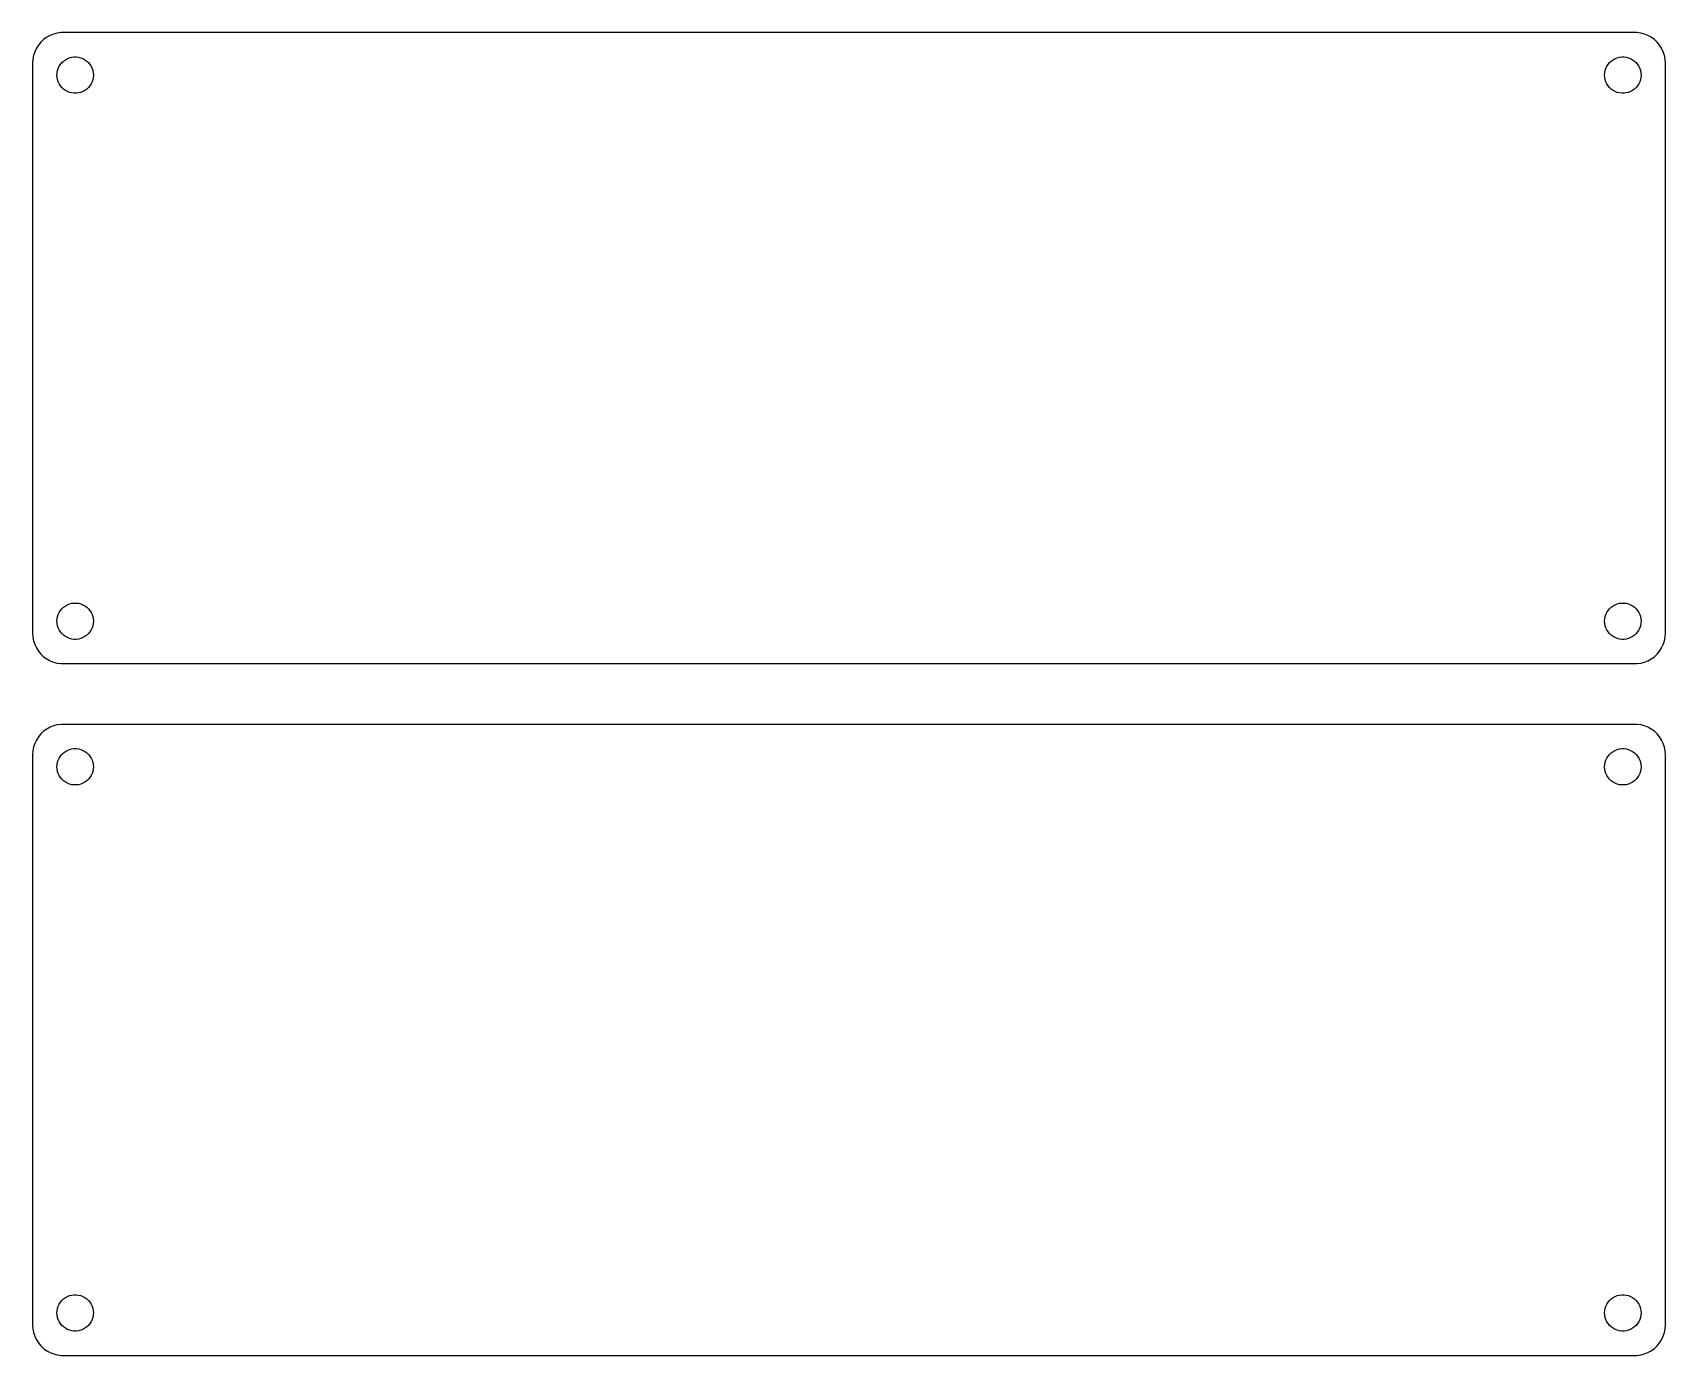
# Model space of a CAD drawing. Header units: metres. Extents: x -134 to 134, y 176 to 394.
import ezdxf

# ---------------------------------------------------------------- set-up
doc = ezdxf.new("R2010")
doc.units = ezdxf.units.M

msp = doc.modelspace()

# ---------------------------------------------------------------- linework, layer by layer
for p, q in [((-132.687, 392.853), (-133.145, 392.423)), ((-132.179, 393.222), (-132.687, 392.853)), ((-131.629, 393.524), (-132.179, 393.222)), ((-131.045, 393.755), (-131.629, 393.524)), ((-130.437, 393.911), (-131.045, 393.755)), ((-129.814, 393.99), (-130.437, 393.911)), ((129.814, 393.99), (-129.814, 393.99)), ((130.437, 393.911), (129.814, 393.99)), ((131.045, 393.755), (130.437, 393.911)), ((131.629, 393.524), (131.045, 393.755)), ((132.179, 393.222), (131.629, 393.524)), ((132.687, 392.853), (132.179, 393.222)), ((133.145, 392.423), (132.687, 392.853)), ((-134.343, 390.243), (-134.461, 389.627)), ((-134.149, 390.841), (-134.343, 390.243)), ((-133.882, 391.409), (-134.149, 390.841)), ((-133.545, 391.939), (-133.882, 391.409)), ((-133.145, 392.423), (-133.545, 391.939)), ((133.545, 391.939), (133.145, 392.423)), ((133.882, 391.409), (133.545, 391.939)), ((134.149, 390.841), (133.882, 391.409)), ((134.343, 390.243), (134.149, 390.841)), ((134.461, 389.627), (134.343, 390.243)), ((-134.461, 389.627), (-134.5, 389)), ((-134.5, 389), (-134.5, 295)), ((-130.5, 387), (-130.476, 387.376)), ((-130.476, 387.376), (-130.406, 387.746)), ((-130.406, 387.746), (-130.289, 388.104)), ((-130.289, 388.104), (-130.129, 388.445)), ((-130.129, 388.445), (-129.927, 388.763)), ((-129.927, 388.763), (-129.687, 389.054)), ((-129.687, 389.054), (-129.412, 389.312)), ((-129.412, 389.312), (-129.107, 389.533)), ((-129.107, 389.533), (-128.777, 389.714)), ((-128.777, 389.714), (-128.427, 389.853)), ((-128.427, 389.853), (-128.062, 389.947)), ((-128.062, 389.947), (-127.688, 389.994)), ((-127.688, 389.994), (-127.312, 389.994)), ((-127.312, 389.994), (-126.938, 389.947)), ((-126.938, 389.947), (-126.573, 389.853)), ((-126.573, 389.853), (-126.223, 389.714)), ((-126.223, 389.714), (-125.893, 389.533)), ((-125.893, 389.533), (-125.588, 389.312)), ((-125.588, 389.312), (-125.313, 389.054)), ((-125.313, 389.054), (-125.073, 388.763)), ((-125.073, 388.763), (-124.871, 388.445)), ((-124.871, 388.445), (-124.711, 388.104)), ((-124.711, 388.104), (-124.594, 387.746)), ((-124.594, 387.746), (-124.524, 387.376)), ((-124.524, 387.376), (-124.5, 387)), ((124.5, 387), (124.524, 387.376)), ((124.524, 387.376), (124.594, 387.746)), ((124.594, 387.746), (124.711, 388.104)), ((124.711, 388.104), (124.871, 388.445)), ((124.871, 388.445), (125.073, 388.763)), ((125.073, 388.763), (125.313, 389.054)), ((125.313, 389.054), (125.588, 389.312)), ((125.588, 389.312), (125.893, 389.533)), ((125.893, 389.533), (126.223, 389.714)), ((126.223, 389.714), (126.573, 389.853)), ((126.573, 389.853), (126.938, 389.947)), ((126.938, 389.947), (127.312, 389.994)), ((127.312, 389.994), (127.688, 389.994)), ((127.688, 389.994), (128.062, 389.947)), ((128.062, 389.947), (128.427, 389.853)), ((128.427, 389.853), (128.777, 389.714)), ((128.777, 389.714), (129.107, 389.533)), ((129.107, 389.533), (129.412, 389.312)), ((129.412, 389.312), (129.687, 389.054)), ((129.687, 389.054), (129.927, 388.763)), ((129.927, 388.763), (130.129, 388.445)), ((130.129, 388.445), (130.289, 388.104)), ((130.289, 388.104), (130.406, 387.746)), ((130.406, 387.746), (130.476, 387.376)), ((130.476, 387.376), (130.5, 387)), ((134.5, 389), (134.461, 389.627)), ((134.5, 295), (134.5, 389)), ((-130.476, 386.624), (-130.5, 387)), ((-130.406, 386.254), (-130.476, 386.624)), ((-130.289, 385.896), (-130.406, 386.254)), ((-130.129, 385.555), (-130.289, 385.896)), ((-129.927, 385.237), (-130.129, 385.555)), ((-129.687, 384.946), (-129.927, 385.237)), ((-129.412, 384.688), (-129.687, 384.946)), ((-129.107, 384.467), (-129.412, 384.688)), ((-125.588, 384.688), (-125.893, 384.467)), ((-125.313, 384.946), (-125.588, 384.688)), ((-125.073, 385.237), (-125.313, 384.946)), ((-124.871, 385.555), (-125.073, 385.237)), ((-124.711, 385.896), (-124.871, 385.555)), ((-124.594, 386.254), (-124.711, 385.896)), ((-124.524, 386.624), (-124.594, 386.254)), ((-124.5, 387), (-124.524, 386.624)), ((124.524, 386.624), (124.5, 387)), ((124.594, 386.254), (124.524, 386.624)), ((124.711, 385.896), (124.594, 386.254)), ((124.871, 385.555), (124.711, 385.896)), ((125.073, 385.237), (124.871, 385.555)), ((125.313, 384.946), (125.073, 385.237)), ((125.588, 384.688), (125.313, 384.946)), ((125.893, 384.467), (125.588, 384.688)), ((129.412, 384.688), (129.107, 384.467)), ((129.687, 384.946), (129.412, 384.688)), ((129.927, 385.237), (129.687, 384.946)), ((130.129, 385.555), (129.927, 385.237)), ((130.289, 385.896), (130.129, 385.555)), ((130.406, 386.254), (130.289, 385.896)), ((130.476, 386.624), (130.406, 386.254)), ((130.5, 387), (130.476, 386.624)), ((-128.777, 384.286), (-129.107, 384.467)), ((-128.427, 384.147), (-128.777, 384.286)), ((-128.062, 384.053), (-128.427, 384.147)), ((-127.688, 384.006), (-128.062, 384.053)), ((-127.312, 384.006), (-127.688, 384.006)), ((-126.938, 384.053), (-127.312, 384.006)), ((-126.573, 384.147), (-126.938, 384.053)), ((-126.223, 384.286), (-126.573, 384.147)), ((-125.893, 384.467), (-126.223, 384.286)), ((126.223, 384.286), (125.893, 384.467)), ((126.573, 384.147), (126.223, 384.286)), ((126.938, 384.053), (126.573, 384.147)), ((127.312, 384.006), (126.938, 384.053)), ((127.688, 384.006), (127.312, 384.006)), ((128.062, 384.053), (127.688, 384.006)), ((128.427, 384.147), (128.062, 384.053)), ((128.777, 384.286), (128.427, 384.147)), ((129.107, 384.467), (128.777, 384.286)), ((-130.129, 298.445), (-129.927, 298.763)), ((-129.927, 298.763), (-129.687, 299.054)), ((-129.687, 299.054), (-129.412, 299.312)), ((-129.412, 299.312), (-129.107, 299.533)), ((-129.107, 299.533), (-128.777, 299.714)), ((-128.777, 299.714), (-128.427, 299.853)), ((-128.427, 299.853), (-128.062, 299.947)), ((-128.062, 299.947), (-127.688, 299.994)), ((-127.688, 299.994), (-127.312, 299.994)), ((-127.312, 299.994), (-126.938, 299.947)), ((-126.938, 299.947), (-126.573, 299.853)), ((-126.573, 299.853), (-126.223, 299.714)), ((-126.223, 299.714), (-125.893, 299.533)), ((-125.893, 299.533), (-125.588, 299.312)), ((-125.588, 299.312), (-125.313, 299.054)), ((-125.313, 299.054), (-125.073, 298.763)), ((-125.073, 298.763), (-124.871, 298.445)), ((124.871, 298.445), (125.073, 298.763)), ((125.073, 298.763), (125.313, 299.054)), ((125.313, 299.054), (125.588, 299.312)), ((125.588, 299.312), (125.893, 299.533)), ((125.893, 299.533), (126.223, 299.714)), ((126.223, 299.714), (126.573, 299.853)), ((126.573, 299.853), (126.938, 299.947)), ((126.938, 299.947), (127.312, 299.994)), ((127.312, 299.994), (127.688, 299.994)), ((127.688, 299.994), (128.062, 299.947)), ((128.062, 299.947), (128.427, 299.853)), ((128.427, 299.853), (128.777, 299.714)), ((128.777, 299.714), (129.107, 299.533)), ((129.107, 299.533), (129.412, 299.312)), ((129.412, 299.312), (129.687, 299.054)), ((129.687, 299.054), (129.927, 298.763)), ((129.927, 298.763), (130.129, 298.445)), ((-130.5, 297), (-130.476, 297.376)), ((-130.476, 296.624), (-130.5, 297)), ((-130.476, 297.376), (-130.406, 297.746)), ((-130.406, 296.254), (-130.476, 296.624)), ((-130.406, 297.746), (-130.289, 298.104)), ((-130.289, 295.896), (-130.406, 296.254)), ((-130.289, 298.104), (-130.129, 298.445)), ((-124.871, 298.445), (-124.711, 298.104)), ((-124.711, 298.104), (-124.594, 297.746)), ((-124.594, 296.254), (-124.711, 295.896)), ((-124.594, 297.746), (-124.524, 297.376)), ((-124.524, 296.624), (-124.594, 296.254)), ((-124.524, 297.376), (-124.5, 297)), ((-124.5, 297), (-124.524, 296.624)), ((124.5, 297), (124.524, 297.376)), ((124.524, 296.624), (124.5, 297)), ((124.524, 297.376), (124.594, 297.746)), ((124.594, 296.254), (124.524, 296.624)), ((124.594, 297.746), (124.711, 298.104)), ((124.711, 295.896), (124.594, 296.254)), ((124.711, 298.104), (124.871, 298.445)), ((130.129, 298.445), (130.289, 298.104)), ((130.289, 298.104), (130.406, 297.746)), ((130.406, 296.254), (130.289, 295.896)), ((130.406, 297.746), (130.476, 297.376)), ((130.476, 296.624), (130.406, 296.254)), ((130.476, 297.376), (130.5, 297)), ((130.5, 297), (130.476, 296.624)), ((-134.5, 295), (-134.461, 294.373)), ((-134.461, 294.373), (-134.343, 293.757)), ((-134.343, 293.757), (-134.149, 293.159)), ((-130.129, 295.555), (-130.289, 295.896)), ((-129.927, 295.237), (-130.129, 295.555)), ((-129.687, 294.946), (-129.927, 295.237)), ((-129.412, 294.688), (-129.687, 294.946)), ((-129.107, 294.467), (-129.412, 294.688)), ((-128.777, 294.286), (-129.107, 294.467)), ((-128.427, 294.147), (-128.777, 294.286)), ((-128.062, 294.053), (-128.427, 294.147)), ((-127.688, 294.006), (-128.062, 294.053)), ((-127.312, 294.006), (-127.688, 294.006)), ((-126.938, 294.053), (-127.312, 294.006)), ((-126.573, 294.147), (-126.938, 294.053)), ((-126.223, 294.286), (-126.573, 294.147)), ((-125.893, 294.467), (-126.223, 294.286)), ((-125.588, 294.688), (-125.893, 294.467)), ((-125.313, 294.946), (-125.588, 294.688)), ((-125.073, 295.237), (-125.313, 294.946)), ((-124.871, 295.555), (-125.073, 295.237)), ((-124.711, 295.896), (-124.871, 295.555)), ((124.871, 295.555), (124.711, 295.896)), ((125.073, 295.237), (124.871, 295.555)), ((125.313, 294.946), (125.073, 295.237)), ((125.588, 294.688), (125.313, 294.946)), ((125.893, 294.467), (125.588, 294.688)), ((126.223, 294.286), (125.893, 294.467)), ((126.573, 294.147), (126.223, 294.286)), ((126.938, 294.053), (126.573, 294.147)), ((127.312, 294.006), (126.938, 294.053)), ((127.688, 294.006), (127.312, 294.006)), ((128.062, 294.053), (127.688, 294.006)), ((128.427, 294.147), (128.062, 294.053)), ((128.777, 294.286), (128.427, 294.147)), ((129.107, 294.467), (128.777, 294.286)), ((129.412, 294.688), (129.107, 294.467)), ((129.687, 294.946), (129.412, 294.688)), ((129.927, 295.237), (129.687, 294.946)), ((130.129, 295.555), (129.927, 295.237)), ((130.289, 295.896), (130.129, 295.555)), ((134.149, 293.159), (134.343, 293.757)), ((134.343, 293.757), (134.461, 294.373)), ((134.461, 294.373), (134.5, 295)), ((-134.149, 293.159), (-133.882, 292.591)), ((-133.882, 292.591), (-133.545, 292.061)), ((-133.545, 292.061), (-133.145, 291.577)), ((-133.145, 291.577), (-132.687, 291.147)), ((-132.687, 291.147), (-132.179, 290.778)), ((-132.179, 290.778), (-131.629, 290.476)), ((131.629, 290.476), (132.179, 290.778)), ((132.179, 290.778), (132.687, 291.147)), ((132.687, 291.147), (133.145, 291.577)), ((133.145, 291.577), (133.545, 292.061)), ((133.545, 292.061), (133.882, 292.591)), ((133.882, 292.591), (134.149, 293.159)), ((-131.629, 290.476), (-131.045, 290.245)), ((-131.045, 290.245), (-130.437, 290.089)), ((-130.437, 290.089), (-129.814, 290.01)), ((-129.814, 290.01), (129.814, 290.01)), ((129.814, 290.01), (130.437, 290.089)), ((130.437, 290.089), (131.045, 290.245)), ((131.045, 290.245), (131.629, 290.476)), ((-130.437, 279.911), (-131.045, 279.755)), ((-129.814, 279.99), (-130.437, 279.911)), ((129.814, 279.99), (-129.814, 279.99)), ((130.437, 279.911), (129.814, 279.99)), ((131.045, 279.755), (130.437, 279.911)), ((-133.882, 277.409), (-134.149, 276.841)), ((-133.545, 277.939), (-133.882, 277.409)), ((-133.145, 278.423), (-133.545, 277.939)), ((-132.687, 278.853), (-133.145, 278.423)), ((-132.179, 279.222), (-132.687, 278.853)), ((-131.629, 279.524), (-132.179, 279.222)), ((-131.045, 279.755), (-131.629, 279.524)), ((131.629, 279.524), (131.045, 279.755)), ((132.179, 279.222), (131.629, 279.524)), ((132.687, 278.853), (132.179, 279.222)), ((133.145, 278.423), (132.687, 278.853)), ((133.545, 277.939), (133.145, 278.423)), ((133.882, 277.409), (133.545, 277.939)), ((134.149, 276.841), (133.882, 277.409)), ((-134.461, 275.627), (-134.5, 275)), ((-134.5, 275), (-134.5, 181)), ((-134.343, 276.243), (-134.461, 275.627)), ((-134.149, 276.841), (-134.343, 276.243)), ((-130.289, 274.104), (-130.129, 274.445)), ((-130.129, 274.445), (-129.927, 274.763)), ((-129.927, 274.763), (-129.687, 275.054)), ((-129.687, 275.054), (-129.412, 275.312)), ((-129.412, 275.312), (-129.107, 275.533)), ((-129.107, 275.533), (-128.777, 275.714)), ((-128.777, 275.714), (-128.427, 275.853)), ((-128.427, 275.853), (-128.062, 275.947)), ((-128.062, 275.947), (-127.688, 275.994)), ((-127.688, 275.994), (-127.312, 275.994)), ((-127.312, 275.994), (-126.938, 275.947)), ((-126.938, 275.947), (-126.573, 275.853)), ((-126.573, 275.853), (-126.223, 275.714)), ((-126.223, 275.714), (-125.893, 275.533)), ((-125.893, 275.533), (-125.588, 275.312)), ((-125.588, 275.312), (-125.313, 275.054)), ((-125.313, 275.054), (-125.073, 274.763)), ((-125.073, 274.763), (-124.871, 274.445)), ((-124.871, 274.445), (-124.711, 274.104)), ((124.711, 274.104), (124.871, 274.445)), ((124.871, 274.445), (125.073, 274.763)), ((125.073, 274.763), (125.313, 275.054)), ((125.313, 275.054), (125.588, 275.312)), ((125.588, 275.312), (125.893, 275.533)), ((125.893, 275.533), (126.223, 275.714)), ((126.223, 275.714), (126.573, 275.853)), ((126.573, 275.853), (126.938, 275.947)), ((126.938, 275.947), (127.312, 275.994)), ((127.312, 275.994), (127.688, 275.994)), ((127.688, 275.994), (128.062, 275.947)), ((128.062, 275.947), (128.427, 275.853)), ((128.427, 275.853), (128.777, 275.714)), ((128.777, 275.714), (129.107, 275.533)), ((129.107, 275.533), (129.412, 275.312)), ((129.412, 275.312), (129.687, 275.054)), ((129.687, 275.054), (129.927, 274.763)), ((129.927, 274.763), (130.129, 274.445)), ((130.129, 274.445), (130.289, 274.104)), ((134.343, 276.243), (134.149, 276.841)), ((134.461, 275.627), (134.343, 276.243)), ((134.5, 275), (134.461, 275.627)), ((134.5, 181), (134.5, 275)), ((-130.5, 273), (-130.476, 273.376)), ((-130.476, 272.624), (-130.5, 273)), ((-130.476, 273.376), (-130.406, 273.746)), ((-130.406, 272.254), (-130.476, 272.624)), ((-130.406, 273.746), (-130.289, 274.104)), ((-130.289, 271.896), (-130.406, 272.254)), ((-130.129, 271.555), (-130.289, 271.896)), ((-124.711, 271.896), (-124.871, 271.555)), ((-124.711, 274.104), (-124.594, 273.746)), ((-124.594, 272.254), (-124.711, 271.896)), ((-124.594, 273.746), (-124.524, 273.376)), ((-124.524, 272.624), (-124.594, 272.254)), ((-124.524, 273.376), (-124.5, 273)), ((-124.5, 273), (-124.524, 272.624)), ((124.5, 273), (124.524, 273.376)), ((124.524, 272.624), (124.5, 273)), ((124.524, 273.376), (124.594, 273.746)), ((124.594, 272.254), (124.524, 272.624)), ((124.594, 273.746), (124.711, 274.104)), ((124.711, 271.896), (124.594, 272.254)), ((124.871, 271.555), (124.711, 271.896)), ((130.289, 271.896), (130.129, 271.555)), ((130.289, 274.104), (130.406, 273.746)), ((130.406, 272.254), (130.289, 271.896)), ((130.406, 273.746), (130.476, 273.376)), ((130.476, 272.624), (130.406, 272.254)), ((130.476, 273.376), (130.5, 273)), ((130.5, 273), (130.476, 272.624)), ((-129.927, 271.237), (-130.129, 271.555)), ((-129.687, 270.946), (-129.927, 271.237)), ((-129.412, 270.688), (-129.687, 270.946)), ((-129.107, 270.467), (-129.412, 270.688)), ((-128.777, 270.286), (-129.107, 270.467)), ((-128.427, 270.147), (-128.777, 270.286)), ((-128.062, 270.053), (-128.427, 270.147)), ((-127.688, 270.006), (-128.062, 270.053)), ((-127.312, 270.006), (-127.688, 270.006)), ((-126.938, 270.053), (-127.312, 270.006)), ((-126.573, 270.147), (-126.938, 270.053)), ((-126.223, 270.286), (-126.573, 270.147)), ((-125.893, 270.467), (-126.223, 270.286)), ((-125.588, 270.688), (-125.893, 270.467)), ((-125.313, 270.946), (-125.588, 270.688)), ((-125.073, 271.237), (-125.313, 270.946)), ((-124.871, 271.555), (-125.073, 271.237)), ((125.073, 271.237), (124.871, 271.555)), ((125.313, 270.946), (125.073, 271.237)), ((125.588, 270.688), (125.313, 270.946)), ((125.893, 270.467), (125.588, 270.688)), ((126.223, 270.286), (125.893, 270.467)), ((126.573, 270.147), (126.223, 270.286)), ((126.938, 270.053), (126.573, 270.147)), ((127.312, 270.006), (126.938, 270.053)), ((127.688, 270.006), (127.312, 270.006)), ((128.062, 270.053), (127.688, 270.006)), ((128.427, 270.147), (128.062, 270.053)), ((128.777, 270.286), (128.427, 270.147)), ((129.107, 270.467), (128.777, 270.286)), ((129.412, 270.688), (129.107, 270.467)), ((129.687, 270.946), (129.412, 270.688)), ((129.927, 271.237), (129.687, 270.946)), ((130.129, 271.555), (129.927, 271.237)), ((-129.107, 185.533), (-128.777, 185.714)), ((-128.777, 185.714), (-128.427, 185.853)), ((-128.427, 185.853), (-128.062, 185.947)), ((-128.062, 185.947), (-127.688, 185.994)), ((-127.688, 185.994), (-127.312, 185.994)), ((-127.312, 185.994), (-126.938, 185.947)), ((-126.938, 185.947), (-126.573, 185.853)), ((-126.573, 185.853), (-126.223, 185.714)), ((-126.223, 185.714), (-125.893, 185.533)), ((125.893, 185.533), (126.223, 185.714)), ((126.223, 185.714), (126.573, 185.853)), ((126.573, 185.853), (126.938, 185.947)), ((126.938, 185.947), (127.312, 185.994)), ((127.312, 185.994), (127.688, 185.994)), ((127.688, 185.994), (128.062, 185.947)), ((128.062, 185.947), (128.427, 185.853)), ((128.427, 185.853), (128.777, 185.714)), ((128.777, 185.714), (129.107, 185.533)), ((-130.5, 183), (-130.476, 183.376)), ((-130.476, 182.624), (-130.5, 183)), ((-130.476, 183.376), (-130.406, 183.746)), ((-130.406, 183.746), (-130.289, 184.104)), ((-130.289, 184.104), (-130.129, 184.445)), ((-130.129, 184.445), (-129.927, 184.763)), ((-129.927, 184.763), (-129.687, 185.054)), ((-129.687, 185.054), (-129.412, 185.312)), ((-129.412, 185.312), (-129.107, 185.533)), ((-125.893, 185.533), (-125.588, 185.312)), ((-125.588, 185.312), (-125.313, 185.054)), ((-125.313, 185.054), (-125.073, 184.763)), ((-125.073, 184.763), (-124.871, 184.445)), ((-124.871, 184.445), (-124.711, 184.104)), ((-124.711, 184.104), (-124.594, 183.746)), ((-124.594, 183.746), (-124.524, 183.376)), ((-124.524, 183.376), (-124.5, 183)), ((-124.5, 183), (-124.524, 182.624)), ((124.5, 183), (124.524, 183.376)), ((124.524, 182.624), (124.5, 183)), ((124.524, 183.376), (124.594, 183.746)), ((124.594, 183.746), (124.711, 184.104)), ((124.711, 184.104), (124.871, 184.445)), ((124.871, 184.445), (125.073, 184.763)), ((125.073, 184.763), (125.313, 185.054)), ((125.313, 185.054), (125.588, 185.312)), ((125.588, 185.312), (125.893, 185.533)), ((129.107, 185.533), (129.412, 185.312)), ((129.412, 185.312), (129.687, 185.054)), ((129.687, 185.054), (129.927, 184.763)), ((129.927, 184.763), (130.129, 184.445)), ((130.129, 184.445), (130.289, 184.104)), ((130.289, 184.104), (130.406, 183.746)), ((130.406, 183.746), (130.476, 183.376)), ((130.476, 183.376), (130.5, 183)), ((130.5, 183), (130.476, 182.624)), ((-134.5, 181), (-134.461, 180.373)), ((-134.461, 180.373), (-134.343, 179.757)), ((-130.406, 182.254), (-130.476, 182.624)), ((-130.289, 181.896), (-130.406, 182.254)), ((-130.129, 181.555), (-130.289, 181.896)), ((-129.927, 181.237), (-130.129, 181.555)), ((-129.687, 180.946), (-129.927, 181.237)), ((-129.412, 180.688), (-129.687, 180.946)), ((-129.107, 180.467), (-129.412, 180.688)), ((-128.777, 180.286), (-129.107, 180.467)), ((-128.427, 180.147), (-128.777, 180.286)), ((-126.223, 180.286), (-126.573, 180.147)), ((-125.893, 180.467), (-126.223, 180.286)), ((-125.588, 180.688), (-125.893, 180.467)), ((-125.313, 180.946), (-125.588, 180.688)), ((-125.073, 181.237), (-125.313, 180.946)), ((-124.871, 181.555), (-125.073, 181.237)), ((-124.711, 181.896), (-124.871, 181.555)), ((-124.594, 182.254), (-124.711, 181.896)), ((-124.524, 182.624), (-124.594, 182.254)), ((124.594, 182.254), (124.524, 182.624)), ((124.711, 181.896), (124.594, 182.254)), ((124.871, 181.555), (124.711, 181.896)), ((125.073, 181.237), (124.871, 181.555)), ((125.313, 180.946), (125.073, 181.237)), ((125.588, 180.688), (125.313, 180.946)), ((125.893, 180.467), (125.588, 180.688)), ((126.223, 180.286), (125.893, 180.467)), ((126.573, 180.147), (126.223, 180.286)), ((128.777, 180.286), (128.427, 180.147)), ((129.107, 180.467), (128.777, 180.286)), ((129.412, 180.688), (129.107, 180.467)), ((129.687, 180.946), (129.412, 180.688)), ((129.927, 181.237), (129.687, 180.946)), ((130.129, 181.555), (129.927, 181.237)), ((130.289, 181.896), (130.129, 181.555)), ((130.406, 182.254), (130.289, 181.896)), ((130.476, 182.624), (130.406, 182.254)), ((134.343, 179.757), (134.461, 180.373)), ((134.461, 180.373), (134.5, 181)), ((-134.343, 179.757), (-134.149, 179.159)), ((-134.149, 179.159), (-133.882, 178.591)), ((-133.882, 178.591), (-133.545, 178.061)), ((-133.545, 178.061), (-133.145, 177.577)), ((-133.145, 177.577), (-132.687, 177.147)), ((-128.062, 180.053), (-128.427, 180.147)), ((-127.688, 180.006), (-128.062, 180.053)), ((-127.312, 180.006), (-127.688, 180.006)), ((-126.938, 180.053), (-127.312, 180.006)), ((-126.573, 180.147), (-126.938, 180.053)), ((126.938, 180.053), (126.573, 180.147)), ((127.312, 180.006), (126.938, 180.053)), ((127.688, 180.006), (127.312, 180.006)), ((128.062, 180.053), (127.688, 180.006)), ((128.427, 180.147), (128.062, 180.053)), ((132.687, 177.147), (133.145, 177.577)), ((133.145, 177.577), (133.545, 178.061)), ((133.545, 178.061), (133.882, 178.591)), ((133.882, 178.591), (134.149, 179.159)), ((134.149, 179.159), (134.343, 179.757)), ((-132.687, 177.147), (-132.179, 176.778)), ((-132.179, 176.778), (-131.629, 176.476)), ((-131.629, 176.476), (-131.045, 176.245)), ((-131.045, 176.245), (-130.437, 176.089)), ((-130.437, 176.089), (-129.814, 176.01)), ((-129.814, 176.01), (129.814, 176.01)), ((129.814, 176.01), (130.437, 176.089)), ((130.437, 176.089), (131.045, 176.245)), ((131.045, 176.245), (131.629, 176.476)), ((131.629, 176.476), (132.179, 176.778)), ((132.179, 176.778), (132.687, 177.147))]:
    msp.add_line(p, q)

doc.saveas('drawing.dxf')
